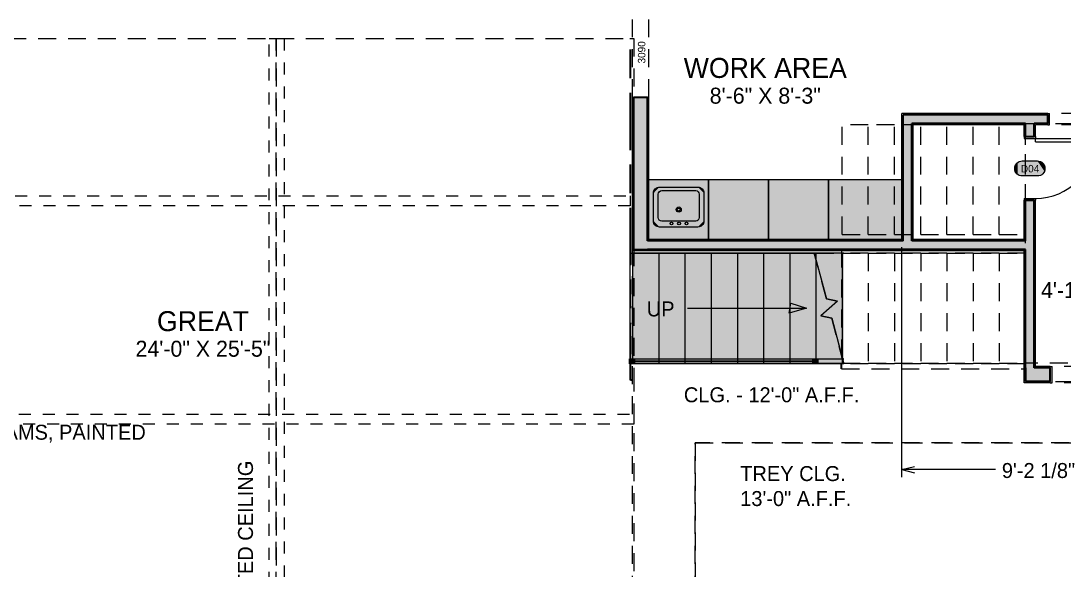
# Model space of a CAD drawing. Header units: inches. Extents: x 0.6 to 35.4, y -22.9 to 0.3.
# Drawn here: x 13.3 to 22.02, y -11.02 to -6.44 of the extents above; entities that cross this region are included whole.
import ezdxf

# ---------------------------------------------------------------- set-up
doc = ezdxf.new("R2010")
doc.units = ezdxf.units.IN
doc.header["$MEASUREMENT"] = 0
for name, pattern in [('Dash', [0.225, 0.15, -0.075]), ('Dot', [0.15, 0.075, -0.075]), ('ISO08W100', [0.96, 0.48, -0.12, 0.24, -0.12])]:
    doc.linetypes.add(name, pattern=pattern)
doc.layers.add('Layout Box Export Contents', color=7, linetype='Continuous', lineweight=0, true_color=0x000000)

# ---------------------------------------------------------------- blocks, each defined once
blk = doc.blocks.new('Rectangular Sink')
at = {"layer": 'Layout Box Export Contents', "color": 252, "linetype": 'Continuous', "lineweight": 0, "true_color": 0x969696, "transparency": 33554687}
for points in [[(-10.09, 13.62, -0.415252), (-7.69, 16.03), (7.68, 16.03, -0.415439), (10.09, 13.63), (10.09, 2.41, -0.409536), (7.68, 0), (-7.67, 0, -0.415434), (-10.09, 2.41)], [(-10.09, 13.63, -0.414214), (-7.69, 16.03), (-7.69, 16.03), (7.69, 16.03, -0.414213), (10.09, 13.63), (10.09, 13.63), (10.09, 2.41, -0.414214), (7.68, 0), (7.68, 0), (-7.68, 0, -0.414214), (-10.09, 2.41), (-10.09, 2.41)], [(-10.09, 13.63, -0.414214), (-7.69, 16.03), (-7.69, 16.03), (7.69, 16.03, -0.414213), (10.09, 13.63), (10.09, 13.63), (10.09, 2.41, -0.410122), (7.68, 0), (-7.68, 0, -0.414214), (-10.09, 2.41), (-10.09, 2.41)], [(8.22, 2.86, -0.414213), (6.8, 1.44), (6.8, 1.44), (-6.8, 1.44, -0.414213), (-8.22, 2.86), (-8.22, 2.86), (-8.22, 12.24, -0.414213), (-6.8, 13.66), (-6.8, 13.66), (6.8, 13.66, -0.414213), (8.22, 12.24), (8.22, 12.24)]]:
    blk.add_lwpolyline(points, format="xyb", close=True, dxfattribs=at)
for centre, radius in [((-3.12, 14.57), 0.567), ((-0.12, 14.57), 0.567), ((2.88, 14.57), 0.567), ((0, 9), 1.03), ((0, 9), 0.606)]:
    blk.add_circle(centre, radius, dxfattribs=at)
at = {"layer": 'Layout Box Export Contents', "color": 7, "linetype": 'Continuous', "lineweight": 0, "true_color": 0xffffff, "transparency": 33554687}
for points in [[(-10.09, 13.62), (-7.69, 16.03), (-10.09, 13.62), (-7.67, 0)], [(-8.01, 16.01), (-7.69, 16.03), (-8.01, 16.01), (-10.09, 13.62)], [(-10.09, 13.62), (-8.61, 15.85), (-10.09, 13.62), (-8.01, 16.01)], [(-10.09, 13.62), (-9.15, 15.54), (-10.09, 13.62), (-8.61, 15.85)], [(-10.09, 13.62), (-9.6, 15.09), (-10.09, 13.62), (-9.15, 15.54)], [(-10.09, 13.63), (-9.6, 15.09), (-10.09, 13.63), (-10.09, 13.62)], [(-10.01, 14.25), (-9.6, 15.09), (-10.01, 14.25), (-10.09, 13.63)], [(-10.09, 13.63), (-10.07, 13.94), (-10.09, 13.63), (-10.01, 14.25)], [(-10.09, 2.41), (-10.09, 13.62), (-10.09, 2.41), (-7.67, 0)], [(-9.77, 14.83), (-9.6, 15.09), (-9.77, 14.83), (-10.01, 14.25)], [(-10.01, 14.25), (-9.91, 14.55), (-10.01, 14.25), (-9.77, 14.83)], [(-9.6, 15.09), (-9.39, 15.33), (-9.6, 15.09), (-9.15, 15.54)], [(-9.15, 15.54), (-8.89, 15.71), (-9.15, 15.54), (-8.61, 15.85)], [(-8.61, 15.85), (-8.32, 15.95), (-8.61, 15.85), (-8.01, 16.01)], [(-7.69, 16.03), (7.68, 16.03), (-7.69, 16.03), (-7.67, 0)], [(7.68, 16.03), (7.68, 0), (7.68, 16.03), (-7.67, 0)], [(7.68, 16.03), (10.09, 13.63), (7.68, 16.03), (10.09, 2.41)], [(10.09, 2.41), (7.68, 0), (10.09, 2.41), (7.68, 16.03)], [(7.68, 16.03), (7.69, 16.03), (7.68, 16.03), (10.07, 13.94)], [(10.07, 13.94), (10.09, 13.63), (10.07, 13.94), (7.68, 16.03)], [(8.01, 16.01), (8.89, 15.71), (8.01, 16.01), (7.69, 16.03)], [(7.69, 16.03), (8.89, 15.71), (7.69, 16.03), (9.15, 15.54)], [(7.69, 16.03), (9.15, 15.54), (7.69, 16.03), (9.77, 14.83)], [(7.69, 16.03), (9.77, 14.83), (7.69, 16.03), (10.07, 13.94)], [(8.01, 16.01), (8.32, 15.95), (8.01, 16.01), (8.61, 15.85)], [(8.61, 15.85), (8.89, 15.71), (8.61, 15.85), (8.01, 16.01)], [(9.15, 15.54), (9.39, 15.33), (9.15, 15.54), (9.77, 14.83)], [(9.6, 15.09), (9.77, 14.83), (9.6, 15.09), (9.39, 15.33)], [(9.77, 14.83), (9.91, 14.55), (9.77, 14.83), (10.07, 13.94)], [(9.91, 14.55), (10.01, 14.25), (9.91, 14.55), (10.07, 13.94)], [(-10.09, 2.41), (-7.67, 0), (-10.09, 2.41), (-10.07, 2.1)], [(-7.67, 0), (-10.01, 1.79), (-7.67, 0), (-10.07, 2.1)], [(-9.91, 1.49), (-10.01, 1.79), (-9.91, 1.49), (-9.77, 1.21)], [(-9.77, 1.21), (-10.01, 1.79), (-9.77, 1.21), (-7.67, 0)], [(-9.59, 0.94), (-9.77, 1.21), (-9.59, 0.94), (-7.67, 0)], [(-9.15, 0.5), (-9.39, 0.71), (-9.15, 0.5), (-9.59, 0.94)], [(-7.67, 0), (-9.15, 0.5), (-7.67, 0), (-9.59, 0.94)], [(-8.6, 0.18), (-8.89, 0.32), (-8.6, 0.18), (-9.15, 0.5)], [(-7.67, 0), (-8.6, 0.18), (-7.67, 0), (-9.15, 0.5)], [(-7.99, 0.02), (-8.3, 0.08), (-7.99, 0.02), (-8.6, 0.18)], [(-7.67, 0), (-7.99, 0.02), (-7.67, 0), (-8.6, 0.18)], [(-7.67, 0), (-7.68, 0), (-7.67, 0), (-7.99, 0.02)], [(7.98, 0.02), (7.68, 0), (7.98, 0.02), (10.09, 2.41)], [(10.09, 2.41), (8.29, 0.08), (10.09, 2.41), (7.98, 0.02)], [(10.09, 2.41), (9.38, 0.71), (10.09, 2.41), (8.29, 0.08)], [(9.38, 0.71), (8.88, 0.33), (9.38, 0.71), (8.29, 0.08)], [(8.59, 0.19), (8.29, 0.08), (8.59, 0.19), (8.88, 0.33)], [(9.14, 0.5), (8.88, 0.33), (9.14, 0.5), (9.38, 0.71)], [(10.07, 2.12), (9.38, 0.71), (10.07, 2.12), (10.09, 2.41)], [(9.77, 1.22), (9.38, 0.71), (9.77, 1.22), (10.07, 2.12)], [(9.59, 0.95), (9.38, 0.71), (9.59, 0.95), (9.77, 1.22)], [(10.07, 2.12), (10.01, 1.8), (10.07, 2.12), (9.77, 1.22)], [(9.91, 1.5), (9.77, 1.22), (9.91, 1.5), (10.01, 1.8)]]:
    blk.add_solid(points, dxfattribs=at)
blk = doc.blocks.new('Cable_1')
at = {"layer": 'Layout Box Export Contents', "color": 250, "linetype": 'Continuous', "lineweight": 0, "true_color": 0x3f3f3f, "transparency": 33554687}
for p, q in [((-15, 0.0625), (15, 0.0625)), ((0, 0.125), (0, 0))]:
    blk.add_line(p, q, dxfattribs=at)
blk.add_lwpolyline([(-15, 0.125), (15, 0.125), (15, 0), (-15, 0)], close=True, dxfattribs=at)
at = {"layer": 'Layout Box Export Contents', "color": 7, "linetype": 'Continuous', "lineweight": 0, "true_color": 0xffffff, "transparency": 33554687}
for points in [[(-15, 0), (-15, 0.125), (-15, 0), (15, 0.125)], [(15, 0.125), (15, 0), (15, 0.125), (-15, 0)]]:
    blk.add_solid(points, dxfattribs=at)

msp = doc.modelspace()

# ---------------------------------------------------------------- linework, layer by layer
at = {"layer": 'Layout Box Export Contents', "color": 251, "linetype": 'Dash', "lineweight": 18, "true_color": 0x4b4b4b, "transparency": 33554687}
for p, q in [((18.4116, -7.075), (18.4116, -6.325)), ((18.547, -7.075), (18.547, -6.325)), ((22.6438, -7.2109), (21.8938, -7.2109)), ((22.6438, -7.3047), (21.8938, -7.3047)), ((22.665, -9.324), (21.915, -9.324)), ((22.665, -9.4594), (21.915, -9.4594))]:
    msp.add_line(p, q, dxfattribs=at)
at = {"layer": 'Layout Box Export Contents', "color": 18, "linetype": 'Dot', "lineweight": 25, "true_color": 0x000000, "transparency": 33554687}
for p, q in [((15.3774, -6.5844), (15.5024, -6.5844)), ((15.3774, -12.9357), (15.3774, -6.5844)), ((15.5024, -6.5844), (15.5024, -12.9357)), ((12.4562, -7.8972), (18.3922, -7.8972)), ((18.3922, -7.8972), (18.3922, -7.9806)), ((18.3922, -7.9806), (12.4562, -7.9806)), ((12.486, -9.7198), (18.422, -9.7198)), ((18.422, -9.7198), (18.422, -9.8032)), ((18.422, -9.8032), (12.486, -9.8032))]:
    msp.add_line(p, q, dxfattribs=at)
at = {"layer": 'Layout Box Export Contents', "color": 18, "linetype": 'Continuous', "lineweight": 0, "true_color": 0x000000, "transparency": 33554687}
for p, q in [((18.4116, -8.3568), (18.4116, -7.075)), ((18.4116, -7.075), (18.547, -7.075)), ((18.547, -8.263), (18.547, -7.075)), ((21.8782, -7.2109), (20.6616, -7.2109)), ((20.6616, -8.263), (20.6616, -7.2109)), ((21.8782, -7.3047), (21.8782, -7.2109)), ((21.6824, -7.3047), (20.7553, -7.3047)), ((20.7553, -8.263), (20.7553, -7.3047)), ((21.6824, -7.4041), (21.6824, -7.3047)), ((21.7761, -7.4041), (21.7761, -7.3047)), ((21.8782, -7.3047), (21.7761, -7.3047)), ((21.6824, -7.4041), (21.7761, -7.4041)), ((21.6824, -8.263), (21.6824, -7.9354)), ((21.6824, -7.9354), (21.7761, -7.9354)), ((21.7761, -9.324), (21.7761, -7.9354)), ((20.6616, -8.263), (18.547, -8.263)), ((21.6824, -8.263), (20.7553, -8.263)), ((21.6824, -8.3568), (18.4116, -8.3568)), ((21.6824, -9.4594), (21.6824, -8.3568)), ((21.8994, -9.324), (21.7761, -9.324)), ((21.8994, -9.4594), (21.8994, -9.324)), ((21.8994, -9.4594), (21.6824, -9.4594))]:
    msp.add_line(p, q, dxfattribs=at)
at = {"layer": 'Layout Box Export Contents', "color": 18, "linetype": 'Continuous', "lineweight": 35, "true_color": 0x000000, "transparency": 33554687}
for p, q in [((18.422, -8.3464), (18.422, -7.075)), ((18.422, -7.075), (18.5366, -7.075)), ((18.5366, -8.2734), (18.5366, -7.075)), ((20.672, -8.2734), (20.672, -7.2214)), ((20.7449, -7.2214), (20.672, -7.2214)), ((21.8782, -7.2214), (20.7449, -7.2214)), ((21.8782, -7.2943), (21.8782, -7.2214)), ((21.6928, -7.2943), (20.7449, -7.2943)), ((20.7449, -8.2734), (20.7449, -7.2943)), ((21.6928, -7.4041), (21.6928, -7.2943)), ((21.7657, -7.4041), (21.7657, -7.2943)), ((21.8782, -7.2943), (21.7657, -7.2943)), ((21.6928, -7.4041), (21.7657, -7.4041)), ((21.6928, -8.2734), (21.6928, -7.9354)), ((21.6928, -7.9354), (21.7657, -7.9354)), ((21.7657, -9.3344), (21.7657, -7.9354)), ((20.672, -8.2734), (18.5366, -8.2734)), ((21.6928, -8.2734), (20.7449, -8.2734)), ((18.422, -8.3464), (18.5366, -8.3464)), ((21.6928, -8.3464), (18.5366, -8.3464)), ((21.6928, -9.3344), (21.6928, -8.3464)), ((21.6928, -9.3344), (21.6928, -9.449)), ((21.8994, -9.3344), (21.7657, -9.3344)), ((21.8994, -9.449), (21.8994, -9.3344)), ((21.8994, -9.449), (21.6928, -9.449))]:
    msp.add_line(p, q, dxfattribs=at)
at = {"layer": 'Layout Box Export Contents', "color": 251, "linetype": 'Continuous', "lineweight": 18, "true_color": 0x4b4b4b, "transparency": 33554687}
for p, q in [((21.8782, -7.2109), (21.8938, -7.2109)), ((21.8782, -7.3047), (21.8782, -7.2109)), ((21.8938, -7.3047), (21.8938, -7.2109)), ((21.8782, -7.3047), (21.8938, -7.3047)), ((21.6824, -7.4041), (21.6824, -7.4198)), ((21.6824, -7.4041), (21.7761, -7.4041)), ((21.7761, -7.4041), (21.7761, -7.4198)), ((21.6824, -7.4198), (21.7761, -7.4198)), ((21.7761, -7.4198), (22.2761, -7.4198)), ((21.7761, -7.4484), (21.7761, -7.4198)), ((21.7761, -7.4484), (22.2761, -7.4484)), ((21.6824, -7.9198), (21.6824, -7.9354)), ((21.6824, -7.9198), (21.7761, -7.9198)), ((21.7761, -7.9198), (21.7761, -7.9354)), ((21.6824, -7.9354), (21.7761, -7.9354)), ((21.8994, -9.324), (21.915, -9.324)), ((21.8994, -9.4594), (21.8994, -9.324)), ((21.915, -9.4594), (21.915, -9.324)), ((21.8994, -9.4594), (21.915, -9.4594))]:
    msp.add_line(p, q, dxfattribs=at)
at = {"layer": 'Layout Box Export Contents', "color": 18, "linetype": 'Dash', "lineweight": 25, "true_color": 0x000000, "transparency": 33554687}
for p, q in [((20.3803, -7.3047), (20.1616, -7.3047)), ((20.1616, -8.2214), (20.1616, -7.3047)), ((20.5991, -7.3047), (20.3803, -7.3047)), ((20.3803, -8.2214), (20.3803, -7.3047)), ((20.8178, -7.3047), (20.5991, -7.3047)), ((20.5991, -8.2214), (20.5991, -7.3047)), ((21.0366, -7.3047), (20.8178, -7.3047)), ((20.8178, -8.2214), (20.8178, -7.3047)), ((21.2553, -7.3047), (21.0366, -7.3047)), ((21.0366, -8.2214), (21.0366, -7.3047)), ((21.4741, -7.3047), (21.2553, -7.3047)), ((21.2553, -8.2214), (21.2553, -7.3047)), ((21.6928, -7.3047), (21.4741, -7.3047)), ((21.4741, -8.2214), (21.4741, -7.3047)), ((21.6928, -8.2214), (21.6928, -7.3047)), ((20.1616, -8.2214), (20.3803, -8.2214)), ((20.3803, -8.2214), (20.5991, -8.2214)), ((20.5991, -8.2214), (20.8178, -8.2214)), ((20.8178, -8.2214), (21.0366, -8.2214)), ((21.0366, -8.2214), (21.2553, -8.2214)), ((21.2553, -8.2214), (21.4741, -8.2214)), ((21.4741, -8.2214), (21.6928, -8.2214)), ((19.9428, -8.3776), (19.9294, -8.3776)), ((20.1616, -8.3776), (19.9428, -8.3776)), ((19.9428, -8.3776), (19.9428, -9.2943)), ((20.3803, -8.3776), (20.1616, -8.3776)), ((20.1616, -8.3776), (20.1616, -9.2943)), ((20.5991, -8.3776), (20.3803, -8.3776)), ((20.3803, -8.3776), (20.3803, -9.2943)), ((20.8178, -8.3776), (20.5991, -8.3776)), ((20.5991, -8.3776), (20.5991, -9.2943)), ((21.0366, -8.3776), (20.8178, -8.3776)), ((20.8178, -8.3776), (20.8178, -9.2943)), ((21.2553, -8.3776), (21.0366, -8.3776)), ((21.0366, -8.3776), (21.0366, -9.2943)), ((21.4741, -8.3776), (21.2553, -8.3776)), ((21.2553, -8.3776), (21.2553, -9.2943)), ((21.6928, -8.3776), (21.4741, -8.3776)), ((21.4741, -8.3776), (21.4741, -9.2943)), ((21.6928, -8.3776), (21.6928, -9.2943)), ((19.9294, -9.2943), (19.9428, -9.2943)), ((19.9428, -9.2943), (20.1616, -9.2943)), ((20.1616, -9.2943), (20.3803, -9.2943)), ((20.3803, -9.2943), (20.5991, -9.2943)), ((20.5991, -9.2943), (20.8178, -9.2943)), ((20.8178, -9.2943), (21.0366, -9.2943)), ((21.0366, -9.2943), (21.2553, -9.2943)), ((21.2553, -9.2943), (21.4741, -9.2943)), ((21.4741, -9.2943), (21.6928, -9.2943))]:
    msp.add_line(p, q, dxfattribs=at)
at = {"layer": 'Layout Box Export Contents', "color": 49, "linetype": 'Continuous', "lineweight": 25, "true_color": 0x474747, "transparency": 33554687}
for p, q in [((18.547, -7.763), (19.047, -7.763)), ((19.047, -7.763), (19.547, -7.763)), ((19.547, -7.763), (20.047, -7.763)), ((20.047, -7.763), (20.6616, -7.763))]:
    msp.add_line(p, q, dxfattribs=at)
at = {"layer": 'Layout Box Export Contents', "color": 176, "linetype": 'Continuous', "lineweight": 18, "true_color": 0x000080, "transparency": 33554687}
for p, q in [((20.6616, -10.2459), (20.6616, -8.3255)), ((20.6616, -10.1834), (20.7657, -10.1573)), ((20.6616, -10.1834), (20.7657, -10.2094)), ((21.4435, -10.1834), (20.6616, -10.1834))]:
    msp.add_line(p, q, dxfattribs=at)
at = {"layer": 'Layout Box Export Contents', "color": 250, "linetype": 'Continuous', "lineweight": 25, "true_color": 0x3f3f3f, "transparency": 33554687}
for p, q in [((18.6303, -8.3776), (18.4116, -8.3776)), ((18.4116, -8.3776), (18.4116, -9.2943)), ((18.8491, -8.3776), (18.6303, -8.3776)), ((18.6303, -8.3776), (18.6303, -9.2943)), ((19.0678, -8.3776), (18.8491, -8.3776)), ((18.8491, -8.3776), (18.8491, -9.2943)), ((19.2866, -8.3776), (19.0678, -8.3776)), ((19.0678, -8.3776), (19.0678, -9.2943)), ((19.5053, -8.3776), (19.2866, -8.3776)), ((19.2866, -8.3776), (19.2866, -9.2943)), ((19.7241, -8.3776), (19.5053, -8.3776)), ((19.5053, -8.3776), (19.5053, -9.2943)), ((19.9428, -8.3776), (19.7241, -8.3776)), ((19.7241, -8.3776), (19.7241, -9.2943)), ((20.1616, -8.3776), (19.9428, -8.3776)), ((19.9428, -8.3776), (19.9428, -9.2943)), ((20.1764, -8.3776), (20.1616, -8.3776)), ((20.1616, -8.3776), (20.1616, -9.2943)), ((18.4116, -9.2943), (18.6303, -9.2943)), ((18.6303, -9.2943), (18.8491, -9.2943)), ((18.8491, -9.2943), (19.0678, -9.2943)), ((19.0678, -9.2943), (19.2866, -9.2943)), ((19.2866, -9.2943), (19.5053, -9.2943)), ((19.5053, -9.2943), (19.7241, -9.2943)), ((19.7241, -9.2943), (19.9428, -9.2943)), ((19.9428, -9.2943), (20.1616, -9.2943)), ((20.1616, -9.2943), (20.1764, -9.2943))]:
    msp.add_line(p, q, dxfattribs=at)
at = {"layer": 'Layout Box Export Contents', "color": 252, "linetype": 'Continuous', "lineweight": 18, "true_color": 0x969696, "transparency": 33554687}
for p, q in [((19.7188, -8.8776), (19.7334, -8.7943)), ((19.7334, -8.7943), (19.8647, -8.8359)), ((18.8699, -8.8359), (19.8647, -8.8359)), ((19.8647, -8.8359), (19.7188, -8.8776))]:
    msp.add_line(p, q, dxfattribs=at)
at = {"layer": 'Layout Box Export Contents', "color": 6, "linetype": 'Dash', "lineweight": 18, "true_color": 0xff00ff, "transparency": 33554687}
for points in [[(12.4473, -6.5844), (15.4346, -6.5844), (15.4346, -12.9357), (13.5143, -12.9357), (13.5143, -12.9357), (13.4354, -12.9357), (13.4354, -12.9357), (12.4473, -12.9357)], [(15.4346, -12.9357), (15.4346, -6.5844), (18.3892, -6.5844), (18.422, -6.5844), (18.422, -9.3805), (18.422, -9.3805), (18.422, -12.0385), (18.422, -12.0385), (18.422, -12.9357)], [(18.547, -11.97), (18.547, -11.97), (18.4116, -11.97), (18.4116, -8.3464), (20.1563, -8.3464), (20.1563, -9.3411), (21.6928, -9.3411), (21.6928, -9.449), (22.8074, -9.449), (22.8074, -11.97)], [(18.9339, -11.47), (22.3074, -11.47), (22.3074, -9.9594), (18.9339, -9.9594)], [(22.3074, -9.9594), (22.3074, -11.47), (18.9339, -11.47), (18.9339, -9.9594)], [(22.3074, -9.9594), (22.3074, -11.47), (18.9339, -11.47), (18.9339, -9.9594)]]:
    msp.add_lwpolyline(points, close=True, dxfattribs=at)
at = {"layer": 'Layout Box Export Contents', "color": 18, "linetype": 'ISO08W100', "lineweight": 35, "true_color": 0x000000, "transparency": 33554687}
for points in [[(18.4116, -9.4371), (18.3937, -9.4371), (18.3937, -6.5621)], [(20.1563, -9.3411), (20.1563, -9.3017)]]:
    msp.add_lwpolyline(points, dxfattribs=at)
at = {"layer": 'Layout Box Export Contents', "color": 18, "linetype": 'Dash', "lineweight": 25, "true_color": 0x000000, "transparency": 33554687}
msp.add_lwpolyline([(21.6928, -8.2005), (21.6928, -7.2943), (22.797, -7.2943), (22.797, -9.2943), (21.6928, -9.2943)], close=True, dxfattribs=at)
at = {"layer": 'Layout Box Export Contents', "color": 156, "linetype": 'Continuous', "lineweight": 18, "true_color": 0x004080, "transparency": 33554687}
msp.add_lwpolyline([(21.7931, -7.6073, -1), (21.7931, -7.7323), (21.6654, -7.7323, -1), (21.6654, -7.6073)], format="xyb", close=True, dxfattribs=at)
msp.add_lwpolyline([(21.7931, -7.6073, -1), (21.7931, -7.7323), (21.6654, -7.7323, -1), (21.6654, -7.6073)], format="xyb", close=True, dxfattribs=at)
at = {"layer": 'Layout Box Export Contents', "color": 49, "linetype": 'Continuous', "lineweight": 25, "true_color": 0x474747, "transparency": 33554687}
for points in [[(19.047, -8.263), (18.547, -8.263), (18.547, -7.763), (19.047, -7.763)], [(19.547, -8.263), (19.047, -8.263), (19.047, -7.763), (19.547, -7.763)], [(20.047, -8.263), (19.547, -8.263), (19.547, -7.763), (20.047, -7.763)], [(20.6616, -8.263), (20.047, -8.263), (20.047, -7.763), (20.6616, -7.763)]]:
    msp.add_lwpolyline(points, close=True, dxfattribs=at)
at = {"layer": 'Layout Box Export Contents', "color": 250, "linetype": 'Continuous', "lineweight": 25, "true_color": 0x3f3f3f, "transparency": 33554687}
msp.add_lwpolyline([(18.4116, -8.3776), (18.6303, -8.3776), (18.8491, -8.3776), (19.0678, -8.3776), (19.2866, -8.3776), (19.5053, -8.3776), (19.7241, -8.3776), (19.9294, -8.3776), (20.0313, -8.7581), (20.1226, -8.7767), (19.9832, -8.9004), (20.0744, -8.919), (20.1764, -9.2995), (20.1616, -9.2995), (19.9595, -9.2995), (19.9428, -9.2995), (19.9178, -9.2995), (19.7241, -9.2995), (19.5053, -9.2995), (19.2866, -9.2995), (19.0678, -9.2995), (18.8491, -9.2995), (18.6303, -9.2995), (18.4282, -9.2995), (18.3907, -9.2995), (18.3866, -9.2995), (18.3866, -9.2578), (18.3907, -9.2578), (18.3907, -8.3776), (18.4116, -8.3776)], dxfattribs=at)
msp.add_lwpolyline([(18.4116, -8.3776), (18.6303, -8.3776), (18.8491, -8.3776), (19.0678, -8.3776), (19.2866, -8.3776), (19.5053, -8.3776), (19.7241, -8.3776), (19.9294, -8.3776), (20.0313, -8.7581), (20.1226, -8.7767), (19.9832, -8.9004), (20.0744, -8.919), (20.1764, -9.2995), (20.1616, -9.2995), (19.9595, -9.2995), (19.9428, -9.2995), (19.9178, -9.2995), (19.7241, -9.2995), (19.5053, -9.2995), (19.2866, -9.2995), (19.0678, -9.2995), (18.8491, -9.2995), (18.6303, -9.2995), (18.4282, -9.2995), (18.3907, -9.2995), (18.3866, -9.2995), (18.3866, -9.2578), (18.3907, -9.2578), (18.3907, -8.3776), (18.4116, -8.3776)], dxfattribs=at)
at = {"layer": 'Layout Box Export Contents', "color": 18, "linetype": 'Dash', "lineweight": 25, "true_color": 0x000000, "transparency": 33554687}
msp.add_lwpolyline([(19.9294, -8.3776), (19.9428, -8.3776), (20.1616, -8.3776), (20.3803, -8.3776), (20.5991, -8.3776), (20.8178, -8.3776), (21.0366, -8.3776), (21.2553, -8.3776), (21.4741, -8.3776), (21.6928, -8.3776), (21.6928, -9.2943), (21.6928, -9.2995), (21.4741, -9.2995), (21.2553, -9.2995), (21.0366, -9.2995), (20.8178, -9.2995), (20.5991, -9.2995), (20.3803, -9.2995), (20.1764, -9.2995), (20.0744, -8.919), (19.9832, -8.9004), (20.1226, -8.7767), (20.0313, -8.7581), (19.9294, -8.3776)], dxfattribs=at)
at = {"layer": 'Layout Box Export Contents', "color": 250, "linetype": 'Continuous', "lineweight": 25, "true_color": 0x3f3f3f, "transparency": 33554687}
for points in [[(18.3866, -9.2995), (18.3866, -9.2578), (18.4282, -9.2578), (18.4282, -9.2995)], [(19.9178, -9.2995), (19.9178, -9.2578), (19.9595, -9.2578), (19.9595, -9.2995)]]:
    msp.add_lwpolyline(points, close=True, dxfattribs=at)
at = {"layer": 'Layout Box Export Contents', "color": 250, "linetype": 'Continuous', "lineweight": 0, "true_color": 0x3f3f3f, "transparency": 33554687}
for points in [[(18.3866, -9.2578), (20.1764, -9.2578)], [(20.1764, -9.2995), (18.3866, -9.2995), (18.3866, -9.2578)]]:
    msp.add_lwpolyline(points, dxfattribs=at)
at = {"layer": 'Layout Box Export Contents', "color": 251, "linetype": 'Continuous', "lineweight": 18, "true_color": 0x4b4b4b, "transparency": 33554687}
msp.add_arc((21.7761, -7.4198), 0.5, 270, 0, dxfattribs=at)
at = {"layer": 'Layout Box Export Contents', "color": 253, "linetype": 'Continuous', "lineweight": 35, "true_color": 0x9d9d9d, "transparency": 33554687}
for points in [[(18.422, -8.3464), (18.422, -7.075), (18.5366, -8.3464), (18.5366, -7.075)], [(21.8994, -9.449), (21.6928, -9.449), (21.8994, -9.3344), (21.6928, -9.3344)]]:
    msp.add_solid(points, dxfattribs=at)
at = {"layer": 'Layout Box Export Contents', "color": 254, "linetype": 'Continuous', "lineweight": 35, "true_color": 0xe3e3e3, "transparency": 33554687}
for points in [[(20.672, -8.2734), (20.672, -7.2214), (20.7449, -8.2734), (20.7449, -7.2214)], [(21.8782, -7.2943), (20.7449, -7.2943), (21.8782, -7.2214), (20.7449, -7.2214)], [(21.6928, -7.4041), (21.6928, -7.2943), (21.7657, -7.4041), (21.7657, -7.2943)], [(21.6928, -9.3344), (21.6928, -7.9354), (21.7657, -9.3344), (21.7657, -7.9354)], [(21.6928, -8.3464), (18.5366, -8.3464), (21.6928, -8.2734), (18.5366, -8.2734)]]:
    msp.add_solid(points, dxfattribs=at)
at = {"layer": 'Layout Box Export Contents', "color": 7, "linetype": 'Continuous', "lineweight": 18, "true_color": 0xffffff, "transparency": 33554687}
for points in [[(21.6034, -7.6779), (21.6029, -7.6698), (21.6034, -7.6779), (21.6034, -7.6616)], [(21.6034, -7.6779), (21.6212, -7.6256), (21.6034, -7.6779), (21.6212, -7.714)], [(21.6076, -7.6458), (21.6212, -7.6256), (21.6076, -7.6458), (21.6034, -7.6616)], [(21.6034, -7.6616), (21.6212, -7.6256), (21.6034, -7.6616), (21.6034, -7.6779)], [(21.6034, -7.6616), (21.605, -7.6536), (21.6034, -7.6616), (21.6076, -7.6458)], [(21.6112, -7.6385), (21.6212, -7.6256), (21.6112, -7.6385), (21.6076, -7.6458)], [(21.6158, -7.6317), (21.6212, -7.6256), (21.6158, -7.6317), (21.6112, -7.6385)], [(21.6212, -7.714), (21.6212, -7.6256), (21.6212, -7.714), (21.6273, -7.6202)], [(21.6273, -7.7193), (21.6212, -7.714), (21.6273, -7.7193), (21.6273, -7.6202)], [(21.6341, -7.6156), (21.6492, -7.6094), (21.6341, -7.6156), (21.6273, -7.6202)], [(21.6273, -7.6202), (21.6492, -7.6094), (21.6273, -7.6202), (21.6572, -7.7317)], [(21.6572, -7.7317), (21.6273, -7.7193), (21.6572, -7.7317), (21.6273, -7.6202)], [(21.6415, -7.612), (21.6492, -7.6094), (21.6415, -7.612), (21.6341, -7.6156)], [(21.6654, -7.7323), (21.6492, -7.6094), (21.6654, -7.7323), (21.6572, -7.6078)], [(21.6572, -7.7317), (21.6492, -7.6094), (21.6572, -7.7317), (21.6654, -7.7323)], [(21.6654, -7.6073), (21.6654, -7.7323), (21.6654, -7.6073), (21.6572, -7.6078)], [(21.7931, -7.6073), (21.7931, -7.7323), (21.7931, -7.6073), (21.6654, -7.6073)], [(21.7931, -7.7323), (21.6654, -7.7323), (21.7931, -7.7323), (21.6654, -7.6073)], [(21.8013, -7.6078), (21.8093, -7.6094), (21.8013, -7.6078), (21.7931, -7.6073)], [(21.8093, -7.6094), (21.8373, -7.6256), (21.8093, -7.6094), (21.7931, -7.6073)], [(21.8373, -7.6256), (21.8509, -7.6937), (21.8373, -7.6256), (21.7931, -7.6073)], [(21.7931, -7.6073), (21.8509, -7.6937), (21.7931, -7.6073), (21.8312, -7.7193)], [(21.8312, -7.7193), (21.7931, -7.7323), (21.8312, -7.7193), (21.7931, -7.6073)], [(21.8171, -7.612), (21.8244, -7.6156), (21.8171, -7.612), (21.8093, -7.6094)], [(21.8093, -7.6094), (21.8244, -7.6156), (21.8093, -7.6094), (21.8312, -7.6202)], [(21.8312, -7.6202), (21.8373, -7.6256), (21.8312, -7.6202), (21.8093, -7.6094)], [(21.8427, -7.6317), (21.8473, -7.6385), (21.8427, -7.6317), (21.8373, -7.6256)], [(21.8373, -7.6256), (21.8473, -7.6385), (21.8373, -7.6256), (21.8509, -7.6458)], [(21.8509, -7.6458), (21.8551, -7.6616), (21.8509, -7.6458), (21.8373, -7.6256)], [(21.8373, -7.6256), (21.8551, -7.6616), (21.8373, -7.6256), (21.8551, -7.6779)], [(21.8551, -7.6779), (21.8509, -7.6937), (21.8551, -7.6779), (21.8373, -7.6256)], [(21.8509, -7.6458), (21.8535, -7.6536), (21.8509, -7.6458), (21.8551, -7.6616)], [(21.8551, -7.6616), (21.8556, -7.6698), (21.8551, -7.6616), (21.8551, -7.6779)], [(21.6076, -7.6937), (21.6034, -7.6779), (21.6076, -7.6937), (21.6212, -7.714)], [(21.6076, -7.6937), (21.605, -7.6859), (21.6076, -7.6937), (21.6034, -7.6779)], [(21.6212, -7.714), (21.6112, -7.701), (21.6212, -7.714), (21.6076, -7.6937)], [(21.6158, -7.7078), (21.6112, -7.701), (21.6158, -7.7078), (21.6212, -7.714)], [(21.6572, -7.7317), (21.6492, -7.7301), (21.6572, -7.7317), (21.6273, -7.7193)], [(21.6492, -7.7301), (21.6341, -7.7239), (21.6492, -7.7301), (21.6273, -7.7193)], [(21.6415, -7.7275), (21.6341, -7.7239), (21.6415, -7.7275), (21.6492, -7.7301)], [(21.8013, -7.7317), (21.7931, -7.7323), (21.8013, -7.7317), (21.8312, -7.7193)], [(21.8312, -7.7193), (21.8093, -7.7301), (21.8312, -7.7193), (21.8013, -7.7317)], [(21.8171, -7.7275), (21.8093, -7.7301), (21.8171, -7.7275), (21.8312, -7.7193)], [(21.8312, -7.7193), (21.8244, -7.7239), (21.8312, -7.7193), (21.8171, -7.7275)], [(21.8509, -7.6937), (21.8373, -7.714), (21.8509, -7.6937), (21.8312, -7.7193)], [(21.8473, -7.701), (21.8373, -7.714), (21.8473, -7.701), (21.8509, -7.6937)], [(21.8427, -7.7078), (21.8373, -7.714), (21.8427, -7.7078), (21.8473, -7.701)], [(21.8551, -7.6779), (21.8535, -7.6859), (21.8551, -7.6779), (21.8509, -7.6937)], [(19.8647, -8.8359), (19.7188, -8.8776), (19.8647, -8.8359), (19.7334, -8.7943)]]:
    msp.add_solid(points, dxfattribs=at)
at = {"layer": 'Layout Box Export Contents', "color": 254, "linetype": 'Continuous', "lineweight": 25, "true_color": 0xe9e3e2, "transparency": 33554623}
for points in [[(19.047, -7.763), (19.047, -8.263), (19.047, -7.763), (18.547, -8.263)], [(19.047, -7.763), (18.547, -8.263), (19.047, -7.763), (18.547, -7.763)], [(19.547, -7.763), (19.547, -8.263), (19.547, -7.763), (19.047, -8.263)], [(19.547, -7.763), (19.047, -8.263), (19.547, -7.763), (19.047, -7.763)], [(20.047, -7.763), (20.047, -8.263), (20.047, -7.763), (19.547, -8.263)], [(20.047, -7.763), (19.547, -8.263), (20.047, -7.763), (19.547, -7.763)], [(20.6616, -7.763), (20.6616, -8.263), (20.6616, -7.763), (20.047, -8.263)], [(20.6616, -7.763), (20.047, -8.263), (20.6616, -7.763), (20.047, -7.763)]]:
    msp.add_solid(points, dxfattribs=at)
at = {"layer": 'Layout Box Export Contents', "color": 7, "linetype": 'Continuous', "lineweight": 25, "true_color": 0xffffff, "transparency": 33554687}
for points in [[(18.6303, -8.3776), (18.6303, -9.2943), (18.4116, -8.3776), (18.4116, -9.2943)], [(18.8491, -8.3776), (18.8491, -9.2943), (18.6303, -8.3776), (18.6303, -9.2943)], [(19.0678, -8.3776), (19.0678, -9.2943), (18.8491, -8.3776), (18.8491, -9.2943)], [(19.2866, -8.3776), (19.2866, -9.2943), (19.0678, -8.3776), (19.0678, -9.2943)], [(19.5053, -8.3776), (19.5053, -9.2943), (19.2866, -8.3776), (19.2866, -9.2943)], [(19.7241, -8.3776), (19.7241, -9.2943), (19.5053, -8.3776), (19.5053, -9.2943)], [(19.9428, -8.3776), (19.9428, -9.2943), (19.7241, -8.3776), (19.7241, -9.2943)], [(20.1616, -8.3776), (20.1616, -9.2943), (19.9428, -8.3776), (19.9428, -9.2943)], [(20.1764, -9.2943), (20.1616, -9.2943), (20.1764, -8.3776), (20.1616, -8.3776)], [(18.3866, -9.2578), (18.4282, -9.2578), (18.3866, -9.2578), (18.3866, -9.2995)], [(18.3866, -9.2995), (18.4282, -9.2578), (18.3866, -9.2995), (18.4282, -9.2995)], [(19.9178, -9.2578), (19.9595, -9.2578), (19.9178, -9.2578), (19.9178, -9.2995)], [(19.9178, -9.2995), (19.9595, -9.2578), (19.9178, -9.2995), (19.9595, -9.2995)]]:
    msp.add_solid(points, dxfattribs=at)
at = {"layer": 'Layout Box Export Contents', "color": 7, "linetype": 'Continuous', "lineweight": 0, "true_color": 0xffffff, "transparency": 33554687}
for points in [[(18.3866, -9.2995), (18.3866, -9.2578), (20.1764, -9.2769), (20.1764, -9.2578)], [(20.1764, -9.2995), (18.3866, -9.2995), (20.1764, -9.2995), (20.1764, -9.2769)]]:
    msp.add_solid(points, dxfattribs=at)

# ---------------------------------------------------------------- block references
at = {"layer": 'Layout Box Export Contents', "linetype": 'Continuous', "lineweight": 0, "transparency": 33554687, "yscale": 0.02083333333333333, "rotation": 180}
for name, p, xscale in [('Rectangular Sink', (18.797, -7.8249), 0.02083333333333333), ('Cable_1', (18.8006, -9.2773), 0.02482639004786809), ('Cable_1', (19.5454, -9.2773), 0.02482639004786809)]:
    msp.add_blockref(name, p, dxfattribs=dict(at, xscale=xscale))

# ---------------------------------------------------------------- texts
at = {"layer": 'Layout Box Export Contents', "color": 156, "linetype": 'Continuous', "lineweight": 18, "true_color": 0x004080, "transparency": 33554687, "insert": (18.5195, -6.7937), "char_height": 0.0625, "width": 0.195, "attachment_point": 7, "rotation": 90}
msp.add_mtext('\\fChief Blueprint|b0|i0|c0|p0;3090\\P', dxfattribs=at)
at = {"layer": 'Layout Box Export Contents', "color": 252, "linetype": 'Continuous', "lineweight": 18, "true_color": 0x969696, "transparency": 33554687}
for s, insert, char_height, width, attachment_point in [('\\fChief Blueprint|b0|i0|c0|p0;WORK AREA\\P', (19.5199, -6.9163), 0.166667, 1.423333, 8), ('\\fChief Blueprint|b0|i0|c0|p0;8\'-6" X 8\'-3"\\P', (19.5199, -7.1307), 0.133333, 0.972, 8), ('\\fChief Blueprint|b0|i0|c0|p0;4\'-1" X 8\'-1"\\P', (22.2866, -8.754), 0.133333, 0.972, 8), ('\\fChief Blueprint|b0|i0|c0|p0;UP', (18.5301, -8.9066), 0.125, 0.33, 7), ('\\fChief Blueprint|b0|i0|c0|p0;GREAT\\P', (14.8242, -9.03), 0.166667, 0.801667, 8), ('\\fChief Blueprint|b0|i0|c0|p0;24\'-0" X 25\'-5"\\P', (14.8242, -9.243), 0.133333, 1.18, 8)]:
    msp.add_mtext(s, dxfattribs=dict(at, insert=insert, char_height=char_height, width=width, attachment_point=attachment_point))
at = {"layer": 'Layout Box Export Contents', "color": 156, "linetype": 'Continuous', "lineweight": 18, "true_color": 0x004080, "transparency": 33554687, "insert": (21.6546, -7.7035), "char_height": 0.0625, "width": 0.199375, "attachment_point": 7}
msp.add_mtext('\\fChief Blueprint|b0|i0|c0|p0;D04', dxfattribs=at)
at = {"layer": 'Layout Box Export Contents', "color": 156, "linetype": 'Continuous', "lineweight": 9, "true_color": 0x004080, "transparency": 33554687, "char_height": 0.125, "attachment_point": 1}
for s, insert, width in [('{\\fChief Blueprint|b0|i0|p34;\\C156;\\H0.175562;\\H0.712x;CLG. - 12\'-0" A.F.F.}', (18.8401, -9.4965), 1.8125), ('{\\fChief Blueprint|b0|i0|p34;\\C156;\\H0.175562;\\H0.712x;BEAMS, PAINTED}', (12.9443, -9.809), 1.8125), ('{\\fChief Blueprint|b0|i0|p34;\\C156;\\H0.175562;\\H0.712x;TREY CLG. \\fChief Blueprint|b0|i0|p34;\\C156;\\H0.175562;\\H0.712x;\\P\\fChief Blueprint|b0|i0|p34;\\C156;\\H0.175562;\\H0.712x;13\'-0" A.F.F.}', (19.3106, -10.1541), 1.136022)]:
    msp.add_mtext(s, dxfattribs=dict(at, insert=insert, width=width))
at = {"layer": 'Layout Box Export Contents', "color": 156, "linetype": 'Continuous', "lineweight": 9, "true_color": 0x004080, "transparency": 33554687, "insert": (15.1168, -11.5948), "char_height": 0.125, "width": 1.8125, "attachment_point": 1, "rotation": 90}
msp.add_mtext('{\\fChief Blueprint|b0|i0|p34;\\C156;\\H0.175562;\\H0.712x;VAULTED CEILING}', dxfattribs=at)
at = {"layer": 'Layout Box Export Contents', "color": 176, "linetype": 'Continuous', "lineweight": 18, "true_color": 0x000080, "transparency": 33554687, "insert": (21.4956, -10.2553), "char_height": 0.125, "width": 0.67875, "attachment_point": 7}
msp.add_mtext('\\fChief Blueprint|b0|i0|c0|p0;9\'-2 1/8"', dxfattribs=at)

doc.saveas('drawing.dxf')
